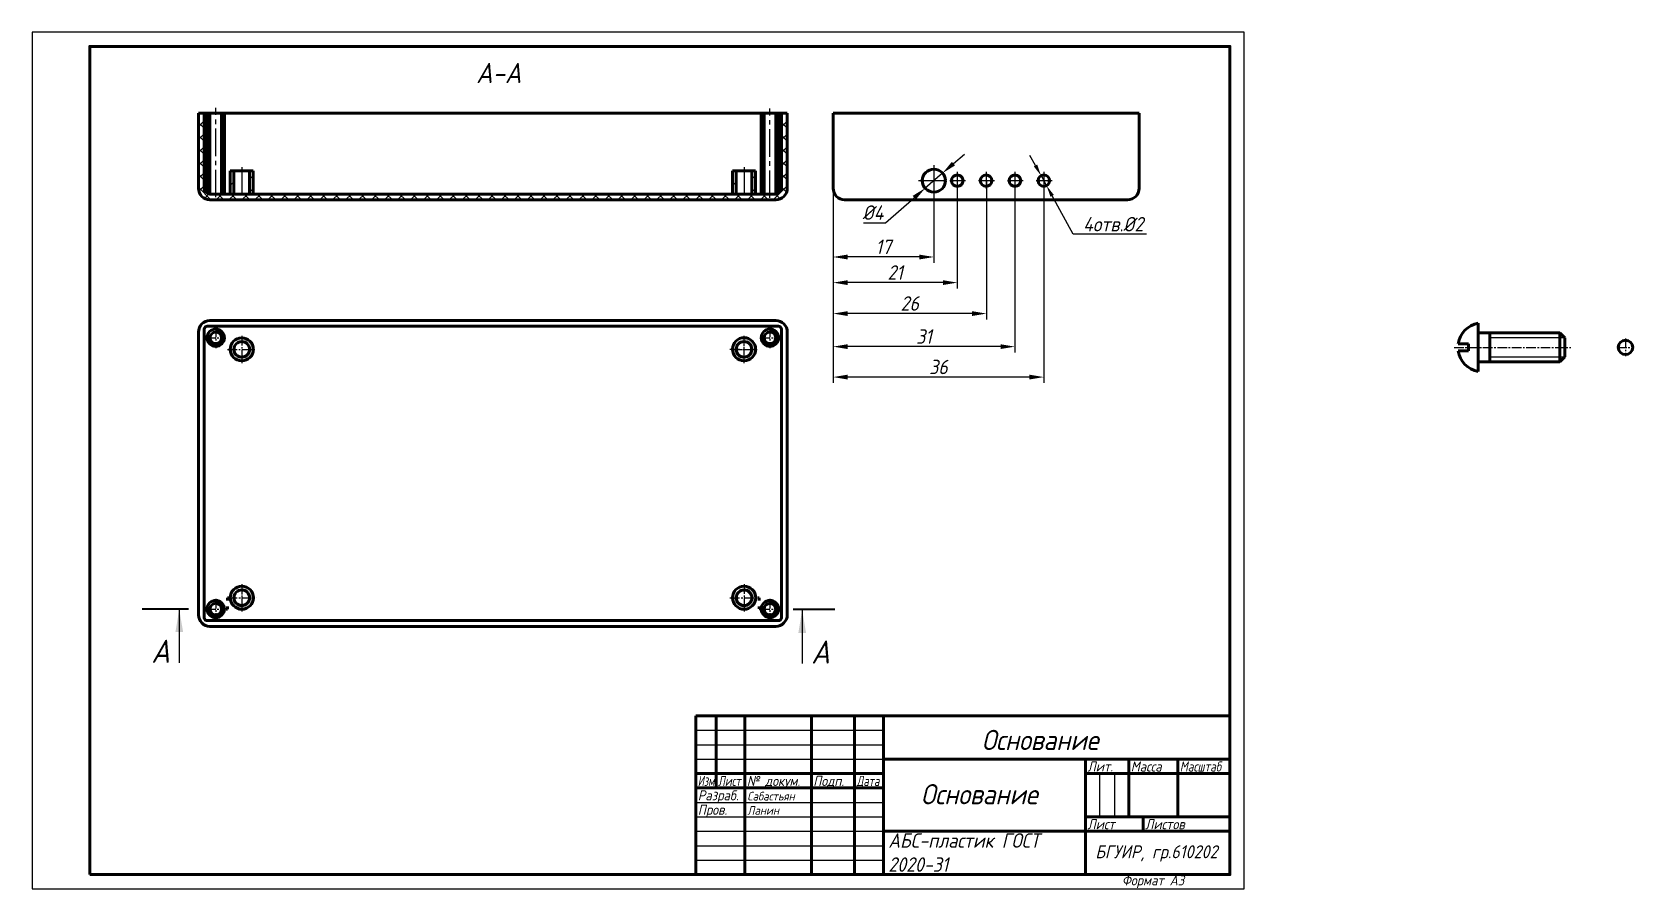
# Model space of a CAD drawing. Header units: millimetres. Extents: x 0 to 9139, y -367 to 2333.
# Drawn here: x 0 to 555, y 0 to 297 of the extents above; entities that cross this region are included whole.
import ezdxf
from ezdxf import colors
from ezdxf.entities.mleader import LeaderData, LeaderLine
from ezdxf.math import Vec2, Vec3

# ---------------------------------------------------------------- set-up
doc = ezdxf.new("R2010")
doc.units = ezdxf.units.MM
doc.header["$LTSCALE"] = 0.5
doc.linetypes.add('CENTER2', pattern=[28.575, 19.05, -3.175, 3.175, -3.175])
doc.linetypes.add('осевая2', pattern=[28.575, 19.05, -3.175, 3.175, -3.175])
doc.layers.get('0').update_dxf_attribs({"lineweight": 60})
doc.layers.get('Defpoints').update_dxf_attribs({"color": 5})
doc.layers.add('1-оси', color=1, linetype='осевая2')
doc.layers.add('3-размеры', color=6, linetype='Continuous')
doc.layers.add('2-штриховка', color=7, linetype='Continuous', true_color=0x00c7c7)
doc.layers.add('4-текст', color=7, linetype='Continuous', true_color=0x00ad00)
doc.styles.get("Standard").update_dxf_attribs({"font": 'isocpeui.ttf', "width": 0.9})
doc.dimstyles.new('Standart', dxfattribs={"dimtxt": 5, "dimasz": 5, "dimexe": 2, "dimexo": 0, "dimgap": 1, "dimtad": 1, "dimtoh": 1, "dimdec": 0, "dimtxsty": 'Standard', "dimcen": 2.5, "dimadec": 0, "dimazin": 0, "dimtfac": 1, "dimtdec": 0, "dimtmove": 0, "dimatfit": 3, "dimldrblk": 'DOTSMALL', "dimfxl": 1, "dimarcsym": 0})

# ---------------------------------------------------------------- blocks, each defined once
blk = doc.blocks.new('117')
at = {"lineweight": 60}
for p, q in [((0, 8.33), (0, -8.33)), ((-3.33, 1.25), (-6.91, 1.25)), ((-3.33, -1.25), (-3.33, 1.25)), ((28.33, 5), (0, 5)), ((0, 5), (0, -5)), ((4, 5), (4, -5)), ((28.33, -5), (28.33, 5)), ((28.33, 5), (30, 3.33)), ((30, 3.33), (30, -3.33)), ((-6.91, -1.25), (-3.33, -1.25)), ((0, -5), (28.33, -5)), ((30, -3.33), (28.33, -5))]:
    blk.add_line(p, q, dxfattribs=at)
at = {"linetype": 'CENTER2', "lineweight": -3, "ltscale": 0.35}
blk.add_line((-8.33, 0), (32.07, 0), dxfattribs=at)
at = {"lineweight": -3}
for p, q in [((30, 3.33), (4, 3.33)), ((4, -3.33), (30, -3.33))]:
    blk.add_line(p, q, dxfattribs=at)
at = {"lineweight": 60}
for start, end in [(99.9395, 171.5035), (188.4965, 260.0605)]:
    blk.add_arc((1.46, 0), 8.46, start, end, dxfattribs=at)
blk = doc.blocks.new('_None')
blk = doc.blocks.new('*D6')
at = {"layer": '3-размеры', "color": 0, "lineweight": -2, "transparency": 16777216}
for p, q in [((347.66, 250.75), (345.74, 254.26)), ((349.58, 247.24), (351.51, 243.74)), ((360.74, 226.9), (353.43, 240.23)), ((386.14, 226.9), (360.74, 226.9))]:
    blk.add_line(p, q, dxfattribs=at)
at = {"layer": '3-размеры', "color": 0, "transparency": 16777216}
for points in [[(348.24, 251.07), (347.07, 250.43), (349.58, 247.24)], [(354.01, 240.55), (352.84, 239.91), (351.51, 243.74)]]:
    blk.add_solid(points, dxfattribs=at)
at = {"layer": 'Defpoints', "color": 0, "transparency": 16777216}
for p in [(349.58, 247.24), (351.51, 243.74)]:
    blk.add_point(p, dxfattribs=at)
at = {"layer": '3-размеры', "color": 0, "transparency": 16777216, "insert": (374.6, 230.4), "char_height": 5, "width": 25.7148, "attachment_point": 5}
blk.add_mtext('4отв.%%C2', dxfattribs=at)
blk = doc.blocks.new('_DotSmall')
at = {"color": 0, "linetype": 'ByBlock', "const_width": 0.5}
blk.add_lwpolyline([(-0.0625, 0, 1), (0.0625, 0, 1)], format="xyb", close=True, dxfattribs=at)
blk = doc.blocks.new('*D7')
at = {"layer": '3-размеры', "color": 0, "lineweight": -2, "transparency": 16777216}
for p, q in [((319.24, 251.39), (323.01, 254.67)), ((315.46, 248.11), (309.42, 242.87)), ((295.67, 230.92), (305.65, 239.59)), ((288.04, 230.92), (295.67, 230.92))]:
    blk.add_line(p, q, dxfattribs=at)
at = {"layer": '3-размеры', "color": 0, "transparency": 16777216}
for points in [[(318.69, 252.02), (319.79, 250.76), (315.46, 248.11)], [(305.1, 240.22), (306.19, 238.96), (309.42, 242.87)]]:
    blk.add_solid(points, dxfattribs=at)
at = {"layer": 'Defpoints', "color": 0, "transparency": 16777216}
for p in [(315.46, 248.11), (309.42, 242.87)]:
    blk.add_point(p, dxfattribs=at)
at = {"layer": '3-размеры', "color": 0, "transparency": 16777216, "insert": (291.36, 234.42), "char_height": 5, "attachment_point": 5}
blk.add_mtext('%%C4', dxfattribs=at)
blk = doc.blocks.new('*D8')
at = {"layer": '3-размеры', "color": 0, "lineweight": -2, "transparency": 16777216}
for p, q in [((277.54, 245.49), (277.54, 217.03)), ((312.44, 245.49), (312.44, 217.03)), ((307.44, 219.03), (282.54, 219.03))]:
    blk.add_line(p, q, dxfattribs=at)
at = {"layer": '3-размеры', "color": 0, "transparency": 16777216}
for points in [[(282.54, 219.86), (282.54, 218.19), (277.54, 219.03)], [(307.44, 219.86), (307.44, 218.19), (312.44, 219.03)]]:
    blk.add_solid(points, dxfattribs=at)
at = {"layer": 'Defpoints', "color": 0, "transparency": 16777216}
for p in [(277.54, 245.49), (312.44, 245.49), (277.54, 219.03)]:
    blk.add_point(p, dxfattribs=at)
at = {"layer": '3-размеры', "color": 0, "transparency": 16777216, "insert": (294.99, 222.56), "char_height": 5, "attachment_point": 5}
blk.add_mtext('17', dxfattribs=at)
blk = doc.blocks.new('*D9')
at = {"layer": '3-размеры', "color": 0, "lineweight": -2, "transparency": 16777216}
for p, q in [((277.54, 245.61), (277.54, 208.15)), ((320.56, 245.61), (320.56, 208.15)), ((315.56, 210.15), (282.54, 210.15))]:
    blk.add_line(p, q, dxfattribs=at)
at = {"layer": '3-размеры', "color": 0, "transparency": 16777216}
for points in [[(282.54, 210.98), (282.54, 209.31), (277.54, 210.15)], [(315.56, 210.98), (315.56, 209.31), (320.56, 210.15)]]:
    blk.add_solid(points, dxfattribs=at)
at = {"layer": 'Defpoints', "color": 0, "transparency": 16777216}
for p in [(277.54, 245.61), (320.56, 245.61), (277.54, 210.15)]:
    blk.add_point(p, dxfattribs=at)
at = {"layer": '3-размеры', "color": 0, "transparency": 16777216, "insert": (299.05, 213.65), "char_height": 5, "width": 6.675, "attachment_point": 5}
blk.add_mtext('21', dxfattribs=at)
blk = doc.blocks.new('*D10')
at = {"layer": '3-размеры', "color": 0, "lineweight": -2, "transparency": 16777216}
for p, q in [((277.54, 245.61), (277.54, 197.42)), ((330.67, 245.49), (330.67, 197.42)), ((325.67, 199.42), (282.54, 199.42))]:
    blk.add_line(p, q, dxfattribs=at)
at = {"layer": '3-размеры', "color": 0, "transparency": 16777216}
for points in [[(282.54, 200.25), (282.54, 198.58), (277.54, 199.42)], [(325.67, 200.25), (325.67, 198.58), (330.67, 199.42)]]:
    blk.add_solid(points, dxfattribs=at)
at = {"layer": 'Defpoints', "color": 0, "transparency": 16777216}
for p in [(277.54, 245.61), (330.67, 245.49), (277.54, 199.42)]:
    blk.add_point(p, dxfattribs=at)
at = {"layer": '3-размеры', "color": 0, "transparency": 16777216, "insert": (304.11, 202.92), "char_height": 5, "attachment_point": 5}
blk.add_mtext('26', dxfattribs=at)
blk = doc.blocks.new('*D11')
at = {"layer": '3-размеры', "color": 0, "lineweight": -2, "transparency": 16777216}
for p, q in [((277.54, 245.49), (277.54, 185.96)), ((340.54, 245.61), (340.54, 185.96)), ((335.54, 187.96), (282.54, 187.96))]:
    blk.add_line(p, q, dxfattribs=at)
at = {"layer": '3-размеры', "color": 0, "transparency": 16777216}
for points in [[(282.54, 188.79), (282.54, 187.13), (277.54, 187.96)], [(335.54, 188.79), (335.54, 187.13), (340.54, 187.96)]]:
    blk.add_solid(points, dxfattribs=at)
at = {"layer": 'Defpoints', "color": 0, "transparency": 16777216}
for p in [(277.54, 245.49), (340.54, 245.61), (277.54, 187.96)]:
    blk.add_point(p, dxfattribs=at)
at = {"layer": '3-размеры', "color": 0, "transparency": 16777216, "insert": (309.04, 191.46), "char_height": 5, "attachment_point": 5}
blk.add_mtext('31', dxfattribs=at)
blk = doc.blocks.new('*D12')
at = {"layer": '3-размеры', "color": 0, "lineweight": -2, "transparency": 16777216}
for p, q in [((277.54, 245.61), (277.54, 175.41)), ((350.54, 245.49), (350.54, 175.41)), ((345.54, 177.41), (282.54, 177.41))]:
    blk.add_line(p, q, dxfattribs=at)
at = {"layer": '3-размеры', "color": 0, "transparency": 16777216}
for points in [[(282.54, 178.24), (282.54, 176.57), (277.54, 177.41)], [(345.54, 178.24), (345.54, 176.57), (350.54, 177.41)]]:
    blk.add_solid(points, dxfattribs=at)
at = {"layer": 'Defpoints', "color": 0, "transparency": 16777216}
for p in [(277.54, 245.61), (350.54, 245.49), (277.54, 177.41)]:
    blk.add_point(p, dxfattribs=at)
at = {"layer": '3-размеры', "color": 0, "transparency": 16777216, "insert": (314.04, 180.91), "char_height": 5, "attachment_point": 5}
blk.add_mtext('36', dxfattribs=at)

msp = doc.modelspace()

# ---------------------------------------------------------------- hatches: boundary and pattern name
h = msp.add_hatch(color=0)
h.dxf.hatch_style = 1
h.paths.add_polyline_path([(61.65, 191.03), (60.65, 191.03, 0.414214), (63.65, 188.03), (63.65, 189.03, -0.414214)])
h.paths.add_polyline_path([(66.65, 191.03), (65.65, 191.03, -0.414214), (63.65, 189.03), (63.65, 188.03, 0.414214)])
h.paths.add_polyline_path([(63.65, 194.03), (63.65, 193.03, -0.414214), (65.65, 191.03), (66.65, 191.03, 0.414214)])
h = msp.add_hatch(color=0)
h.dxf.hatch_style = 1
h.paths.add_polyline_path([(72.64, 184.32, -0.413381), (69.94, 187.02), (68.67, 187.02, 0.411535), (72.64, 183.02)])
h.paths.add_polyline_path([(72.64, 191.02), (72.64, 189.72, -0.417072), (75.34, 187), (76.67, 186.99, 0.001933), (76.67, 187.02, 0.416655)])
h.paths.add_polyline_path([(76.67, 186.99), (75.34, 187, -0.411361), (72.64, 184.32), (72.64, 183.02, 0.414388)])
h = msp.add_hatch(color=0)
h.dxf.hatch_style = 1
h.paths.add_polyline_path([(246.66, 184.34, -0.413381), (243.96, 187.03), (242.69, 187.04, 0.411535), (246.66, 183.04)])
h.paths.add_polyline_path([(246.66, 191.04), (246.66, 189.74, -0.417072), (249.36, 187.01), (250.69, 187.01, 0.001933), (250.69, 187.04, 0.416655)])
h.paths.add_polyline_path([(250.69, 187.01), (249.36, 187.01, -0.411361), (246.66, 184.34), (246.66, 183.04, 0.414388)])
h = msp.add_hatch(color=0)
h.dxf.hatch_style = 1
h.paths.add_polyline_path([(253.65, 191.03), (252.65, 191.03, 0.414214), (255.65, 188.03), (255.65, 189.03, -0.414214)])
h.paths.add_polyline_path([(258.65, 191.03), (257.65, 191.03, -0.414214), (255.65, 189.03), (255.65, 188.03, 0.414214)])
h.paths.add_polyline_path([(255.65, 194.03), (255.65, 193.03, -0.414214), (257.65, 191.03), (258.65, 191.03, 0.414214)])
h = msp.add_hatch(color=0)
h.dxf.hatch_style = 1
h.paths.add_polyline_path([(61.65, 97.02), (60.65, 97.02, 0.414214), (63.65, 94.02), (63.65, 95.02, -0.414214)])
h.paths.add_polyline_path([(66.65, 97.02), (65.65, 97.02, -0.414214), (63.65, 95.02), (63.65, 94.02, 0.414214)])
h.paths.add_polyline_path([(63.65, 100.02), (63.65, 99.02, -0.414214), (65.65, 97.02), (66.65, 97.02, 0.414214)])
h = msp.add_hatch(color=0)
h.dxf.hatch_style = 1
h.paths.add_polyline_path([(72.66, 98.25, -0.413381), (69.96, 100.94), (68.69, 100.95, 0.411535), (72.66, 96.95)])
h.paths.add_polyline_path([(72.66, 104.95), (72.66, 103.65, -0.417072), (75.36, 100.92), (76.69, 100.92, 0.001933), (76.69, 100.95, 0.416655)])
h.paths.add_polyline_path([(76.69, 100.92), (75.36, 100.92, -0.411361), (72.66, 98.25), (72.66, 96.95, 0.414388)])
h = msp.add_hatch(color=0)
h.dxf.hatch_style = 1
h.paths.add_polyline_path([(246.69, 98.23, -0.413381), (243.99, 100.92), (242.72, 100.93, 0.411535), (246.69, 96.93)])
h.paths.add_polyline_path([(246.69, 104.93), (246.69, 103.63, -0.417072), (249.39, 100.91), (250.72, 100.9, 0.001933), (250.72, 100.93, 0.416655)])
h.paths.add_polyline_path([(250.72, 100.9), (249.39, 100.91, -0.411361), (246.69, 98.23), (246.69, 96.93, 0.414388)])
h = msp.add_hatch(color=0)
h.dxf.hatch_style = 1
h.paths.add_polyline_path([(253.65, 97.03), (252.65, 97.03, 0.414214), (255.65, 94.03), (255.65, 95.03, -0.414214)])
h.paths.add_polyline_path([(258.65, 97.03), (257.65, 97.03, -0.414214), (255.65, 95.03), (255.65, 94.03, 0.414214)])
h.paths.add_polyline_path([(255.65, 100.03), (255.65, 99.03, -0.414214), (257.65, 97.03), (258.65, 97.03, 0.414214)])
at = {"layer": '1-оси'}
h = msp.add_hatch(dxfattribs=at)
h.set_pattern_fill('ANSI37', color=0)
h.paths.add_polyline_path([(257.65, 240.86, 0.414214), (259.65, 242.86), (259.65, 268.86), (261.65, 268.86), (261.65, 242.86, -0.414214), (257.65, 238.86), (61.65, 238.86, -0.414214), (57.65, 242.86), (57.65, 268.86), (59.65, 268.86), (59.65, 242.86, 0.414214), (61.65, 240.86)])
h = msp.add_hatch(dxfattribs=at)
h.set_pattern_fill('ANSI31', color=0)
h.paths.add_polyline_path([(69.94, 248.86), (68.67, 248.86), (68.67, 240.86), (69.94, 240.86)])
h.paths.add_polyline_path([(76.67, 248.86), (75.34, 248.86), (75.34, 240.86), (76.67, 240.86)])
h = msp.add_hatch(dxfattribs=at)
h.set_pattern_fill('ANSI31', color=0)
h.set_pattern_definition([(45, (174, 0), (-2.245064, 2.245064), [])])
h.paths.add_polyline_path([(243.94, 248.86), (242.67, 248.86), (242.67, 240.86), (243.94, 240.86)])
h.paths.add_polyline_path([(250.67, 248.86), (249.34, 248.86), (249.34, 240.86), (250.67, 240.86)])
at = {"layer": '2-штриховка'}
h = msp.add_hatch(dxfattribs=at)
h.set_pattern_fill('ANSI31', color=0, scale=2)
h.set_pattern_definition([(45, (-148.3515, -216.6486), (-4.49013, 4.49013), [])])
h.paths.add_polyline_path([(66.65, 268.86), (65.65, 268.86), (65.65, 240.86), (66.65, 240.86)])
h.paths.add_polyline_path([(61.65, 268.86), (60.65, 268.86), (60.65, 241.13, 0.131652), (61.65, 240.86)])
h = msp.add_hatch(dxfattribs=at)
h.set_pattern_fill('ANSI31', color=0, scale=2)
h.set_pattern_definition([(45, (26.908, -216.6486), (-4.49013, 4.49013), [])])
h.paths.add_polyline_path([(252.65, 268.86), (253.65, 268.86), (253.65, 240.86), (252.65, 240.86)])
h.paths.add_polyline_path([(257.65, 268.86), (258.65, 268.86), (258.65, 241.13, -0.131652), (257.65, 240.86)])

# ---------------------------------------------------------------- linework, layer by layer
at = {"color": 0}
for p, q in [((57.65, 268.86), (57.65, 242.86)), ((57.65, 268.86), (59.65, 268.86)), ((59.65, 242.86), (59.65, 268.86)), ((59.65, 268.86), (259.65, 268.86)), ((60.65, 241.13), (60.65, 268.86)), ((60.65, 268.86), (66.65, 268.86)), ((61.65, 240.86), (61.65, 268.86)), ((65.65, 240.86), (65.65, 268.86)), ((66.65, 240.86), (66.65, 268.86)), ((252.65, 240.86), (252.65, 268.86)), ((258.65, 268.86), (252.65, 268.86)), ((253.65, 240.86), (253.65, 268.86)), ((257.65, 240.86), (257.65, 268.86)), ((258.65, 241.13), (258.65, 268.86)), ((259.65, 242.86), (259.65, 268.86)), ((259.65, 268.86), (261.65, 268.86)), ((261.65, 242.86), (261.65, 268.86)), ((277.54, 242.86), (277.54, 268.86)), ((277.54, 268.86), (279.54, 268.86)), ((279.54, 268.86), (381.54, 268.86)), ((383.54, 268.86), (381.54, 268.86)), ((383.54, 242.86), (383.54, 268.86)), ((68.67, 240.86), (68.67, 248.86)), ((68.67, 240.86), (68.67, 248.86)), ((68.67, 248.86), (76.67, 248.86)), ((69.94, 240.86), (69.94, 248.86)), ((75.34, 240.86), (75.34, 248.86)), ((76.67, 240.86), (76.67, 248.86)), ((242.67, 240.86), (242.67, 248.86)), ((242.67, 240.86), (242.67, 248.86)), ((242.67, 248.86), (250.67, 248.86)), ((243.94, 240.86), (243.94, 248.86)), ((249.34, 240.86), (249.34, 248.86)), ((250.67, 240.86), (250.67, 248.86)), ((61.65, 240.86), (257.65, 240.86)), ((61.65, 238.86), (257.65, 238.86)), ((261.65, 242.86), (261.65, 242.86)), ((281.54, 238.86), (379.54, 238.86)), ((60.65, 195.02), (62.65, 195.02)), ((60.65, 195.02), (63.65, 195.02)), ((258.65, 93.02), (255.65, 93.02))]:
    msp.add_line(p, q, dxfattribs=at)
for p, q in [((60.65, 195.02), (258.65, 195.02)), ((61.65, 197.02), (257.65, 197.02)), ((57.65, 95.02), (57.65, 193.02)), ((59.65, 94.02), (59.65, 194.02)), ((259.65, 94.02), (259.65, 194.02)), ((261.65, 193.02), (261.65, 95.02)), ((258.65, 93.02), (60.65, 93.02)), ((257.65, 91.02), (61.65, 91.02)), ((365, 45), (365, 40))]:
    msp.add_line(p, q)
at = {"linetype": 'CENTER2', "lineweight": -3, "ltscale": 0.35}
for p, q in [((63.65, 194.55), (63.65, 187.49)), ((255.65, 194.55), (255.65, 187.49)), ((60.3, 191.03), (67.07, 191.03)), ((72.64, 191.71), (72.64, 182.27)), ((246.66, 191.73), (246.66, 182.29)), ((246.66, 191.52), (246.66, 182.78)), ((246.66, 191.52), (246.66, 182.78)), ((252.3, 191.03), (259.07, 191.03)), ((552.08, 190.79), (552.08, 184.62)), ((67.72, 187.02), (77.38, 186.99)), ((241.73, 187.04), (251.4, 187.01)), ((242.44, 187.02), (250.91, 187.02)), ((242.44, 187.02), (250.91, 187.02)), ((549.16, 187.71), (555.01, 187.71)), ((72.66, 105.64), (72.66, 96.2)), ((246.69, 105.62), (246.69, 96.18)), ((63.65, 100.54), (63.65, 93.48)), ((67.73, 100.95), (77.78, 100.92)), ((72.66, 105.43), (72.66, 96.69)), ((241.77, 100.93), (251.43, 100.9)), ((255.65, 100.55), (255.65, 93.49)), ((60.3, 97.02), (67.07, 97.02)), ((252.3, 97.03), (259.07, 97.03))]:
    msp.add_line(p, q, dxfattribs=at)
at = {"color": 0, "lineweight": 100}
for p, q in [((67.73, 100), (67.73, 100.95)), ((67.73, 100.95), (68.17, 100.95)), ((251.87, 100.9), (251.43, 100.9)), ((251.87, 99.95), (251.87, 100.9)), ((67.22, 97.02), (67.73, 97.02)), ((67.73, 97.02), (67.73, 97.91)), ((251.87, 97.04), (251.87, 97.92)), ((252.38, 97.04), (251.87, 97.04))]:
    msp.add_line(p, q, dxfattribs=at)
at = {"lineweight": 40}
for p, q in [((54.24, 97.02), (38.16, 97.02)), ((263.73, 97.03), (278.11, 97.03))]:
    msp.add_line(p, q, dxfattribs=at)
at = {"lineweight": 60}
for p, q in [((415, 60), (230, 60)), ((230, 5), (230, 60)), ((237, 60), (237, 35)), ((247, 5), (247, 60)), ((270, 60), (270, 5)), ((285, 5), (285, 60)), ((295, 60), (295, 5)), ((295, 45), (415, 45)), ((365, 5), (365, 45)), ((380, 45), (380, 25)), ((397, 25), (397, 45)), ((230, 40), (295, 40)), ((365, 40), (415, 40)), ((230, 35), (295, 35)), ((365, 25), (415, 25)), ((385, 20), (385, 25)), ((295, 20), (415, 20))]:
    msp.add_line(p, q, dxfattribs=at)
at = {"lineweight": -3}
for p, q in [((230, 55), (295, 55)), ((230, 50), (295, 50)), ((230, 45), (295, 45)), ((370, 25), (370, 40)), ((375, 40), (375, 25)), ((230, 30), (295, 30)), ((230, 25), (295, 25)), ((230, 20), (295, 20)), ((230, 15), (295, 15)), ((230, 10), (295, 10))]:
    msp.add_line(p, q, dxfattribs=at)
at = {"lineweight": 60}
msp.add_lwpolyline([(20, 5), (415, 5), (415, 292), (20, 292)], close=True, dxfattribs=at)
at = {"color": 0}
for centre, radius in [((312.44, 245.49), 4), ((320.56, 245.49), 2), ((330.54, 245.49), 2), ((340.54, 245.49), 2), ((350.54, 245.49), 2), ((63.65, 191.03), 3), ((63.65, 191.02), 2), ((72.67, 187.02), 4), ((72.64, 187.02), 2.7), ((246.69, 187.04), 4), ((246.66, 187.04), 2.7), ((246.66, 187.02), 2.7), ((255.65, 191.03), 3), ((255.65, 191.02), 2), ((63.65, 97.02), 3), ((72.69, 100.95), 4), ((72.66, 100.95), 2.7), ((72.66, 100.93), 2.7), ((246.72, 100.93), 4), ((246.69, 100.93), 2.7), ((246.69, 100.9), 2.7), ((255.65, 97.03), 3), ((63.65, 97.02), 2), ((255.65, 97.02), 2), ((255.65, 97.02), 2)]:
    msp.add_circle(centre, radius, dxfattribs=at)
at = {"lineweight": 60}
msp.add_circle((552.08, 187.71), 2.5, dxfattribs=at)
at = {"color": 0}
for centre, radius, start, end in [((61.65, 242.86), 4, 180, 270), ((61.65, 242.86), 2, 180, 270), ((257.65, 242.86), 4, 270, 0), ((257.65, 242.86), 2, 270, 0), ((281.54, 242.86), 4, 180, 270), ((379.54, 242.86), 4, 270, 0)]:
    msp.add_arc(centre, radius, start, end, dxfattribs=at)
for centre, radius, start, end in [((61.65, 193.02), 4, 90, 180), ((60.65, 194.02), 1, 90, 180), ((257.65, 193.02), 4, 0, 90), ((258.65, 194.02), 1, 0, 90), ((61.65, 95.02), 4, 180, 270), ((257.65, 95.02), 4, 270, 0), ((60.65, 94.02), 1, 180, 270), ((258.65, 94.02), 1, 270, 0)]:
    msp.add_arc(centre, radius, start, end)
at = {"lineweight": 25}
for points in [[(52.34, 89.02), (49.67, 89.02), (51, 97.02)], [(268.17, 88.76), (265.5, 88.76), (266.83, 96.76)]]:
    msp.add_solid(points, dxfattribs=at)
at = {"layer": '1-оси', "color": 0}
for p, q in [((63.63, 239.71), (63.63, 270.74)), ((255.65, 239.51), (255.65, 270.54)), ((72.67, 250.15), (72.67, 239.61)), ((246.67, 250.15), (246.67, 239.61)), ((312.44, 250.89), (312.44, 240.46)), ((307.16, 245.49), (317.12, 245.49)), ((317.94, 245.49), (323.43, 245.49)), ((320.56, 248.54), (320.56, 242.67)), ((327.92, 245.49), (333.42, 245.49)), ((330.54, 248.54), (330.54, 242.67)), ((337.92, 245.49), (343.42, 245.49)), ((340.54, 248.54), (340.54, 242.67)), ((347.92, 245.49), (353.42, 245.49)), ((350.54, 248.54), (350.54, 242.67))]:
    msp.add_line(p, q, dxfattribs=at)
at = {"layer": 'Defpoints'}
msp.add_lwpolyline([(0, 0), (420, 0), (420, 297), (0, 297)], close=True, dxfattribs=at)

# ---------------------------------------------------------------- block references
msp.add_blockref('117', (501.02, 187.71))

# ---------------------------------------------------------------- texts
at = {"lineweight": -3, "width": 0.9}
msp.add_text('Формат А3', height=3.5, dxfattribs=at).set_placement((377.6, 1.25))
at = {"color": 0, "insert": (153.89, 286.31), "char_height": 7, "attachment_point": 1}
msp.add_mtext_dynamic_manual_height_columns('А-А', width=14.2437, gutter_width=50, heights=[0], dxfattribs=at)
at = {"char_height": 3, "attachment_point": 1}
for s, width, insert in [('Сабастьян', 16.6045, (247.82, 33.66)), ('Ланин', 17.1263, (247.82, 28.71))]:
    msp.add_mtext_dynamic_manual_height_columns(s, width=width, gutter_width=50, heights=[0], dxfattribs=dict(at, insert=insert))
at = {"layer": '1-оси', "color": 0, "attachment_point": 1}
for s, width, insert, char_height in [('Основание', 55.323, (329.04, 55.14), 7), ('Основание', 55.323, (307.96, 36.34), 7), ('АБС-пластик ГОСТ 2020-31', 61.2642, (296.68, 19.3), 5), ('БГУИР, гр.610202', 55.323, (368.4, 15.14), 4.5)]:
    msp.add_mtext_dynamic_manual_height_columns(s, width=width, gutter_width=50, heights=[0], dxfattribs=dict(at, insert=insert, char_height=char_height))
at = {"layer": '4-текст', "lineweight": -3}
for s, width, p in [('Изм.', 0.7, (230.67, 35.7)), ('Лист', 0.75, (237.67, 35.7)), ('№ докум.', 0.9, (247.67, 35.7)), ('Подп.', 0.9, (270.67, 35.7)), ('Дата', 0.75, (285.67, 35.7)), ('Лит.', 0.9, (365.67, 40.7)), ('Масса', 0.9, (380.67, 40.7)), ('Масштаб', 0.8, (397.67, 40.7)), ('Разраб.', 0.9, (230.67, 30.7)), ('Пров.', 0.9, (230.67, 25.7)), ('Лист', 0.9, (365.67, 20.7)), ('Листов', 0.9, (385.67, 20.7))]:
    msp.add_text(s, height=3.5, dxfattribs=dict(at, width=width)).set_placement(p)

# ---------------------------------------------------------------- dimensions: what is measured, and where the dimension line sits
at = {"layer": '3-размеры', "color": 0}
dim = msp.add_diameter_dim_2p(p1=(315.46, 248.11), p2=(309.42, 242.87), text='%%C4', dimstyle='Standart', dxfattribs=at)
dim.commit()
dim.dimension.update_dxf_attribs({"geometry": '*D7', "text_midpoint": (291.36, 230.92), "dimtype": 163})
dim = msp.add_diameter_dim_2p(p1=(349.58, 247.24), p2=(351.51, 243.74), text='4отв.%%C2', dimstyle='Standart', override={"dimasz": 4}, dxfattribs=at)
dim.commit()
dim.dimension.update_dxf_attribs({"geometry": '*D6', "text_midpoint": (374.6, 226.9), "dimtype": 163})
for base, p1, p2, text, picture, middle in [((277.54, 210.15), (320.56, 245.61), (277.54, 245.61), '21', '*D9', (299.05, 210.15)), ((277.54, 199.42), (330.67, 245.49), (277.54, 245.61), '26', '*D10', (304.11, 199.42)), ((277.54, 187.96), (340.54, 245.61), (277.54, 245.49), '31', '*D11', (309.04, 187.96)), ((277.54, 177.41), (350.54, 245.49), (277.54, 245.61), '36', '*D12', (314.04, 177.41)), ((277.54, 219.03), (312.44, 245.49), (277.54, 245.49), '17', '*D8', (294.99, 219.03))]:
    dim = msp.add_linear_dim(base=base, p1=p1, p2=p2, text=text, dimstyle='Standart', dxfattribs=at)
    dim.commit()
    dim.dimension.update_dxf_attribs({"geometry": picture, "text_midpoint": middle, "dimtype": 160})

# ---------------------------------------------------------------- leaders
at = {"lineweight": 25}
ml = msp.add_multileader_mtext('Standard', dxfattribs=at)
ml.set_content('А', color=256)
ml.set_leader_properties()
ml.set_arrow_properties(name='NONE')
ml.build(insert=Vec2(0, 0))
ml.multileader.update_dxf_attribs({"has_dogleg": 0, "text_left_attachment_type": 7, "text_right_attachment_type": 7, "dogleg_length": 0, "arrow_head_size": 6.4})
ctx = ml.context
ctx.base_point, ctx.char_height, ctx.arrow_head_size, ctx.landing_gap_size, ctx.plane_origin = Vec3(39.41, 78.38), 8, 6.4, 3.2, Vec3(51, 97.02)
ctx.left_attachment, ctx.right_attachment, ctx.text_align_type = 7, 7, 2
notes = []
notes.append((ctx, [(0, (1, 1, 0), (51, 78.38), (-1, 0), 0, [(0, [(51, 97.02)], 0, [])])]))
ctx.mtext.insert, ctx.mtext.alignment, ctx.mtext.flow_direction = Vec3(47.8, 86.38), 3, 5
ml = msp.add_multileader_mtext('Standard', dxfattribs=at)
ml.set_content('А', color=256)
ml.set_leader_properties()
ml.set_arrow_properties(name='NONE')
ml.build(insert=Vec2(0, 0))
ml.multileader.update_dxf_attribs({"has_dogleg": 0, "text_left_attachment_type": 7, "text_right_attachment_type": 7, "dogleg_length": 0, "arrow_head_size": 6.4})
ctx = ml.context
ctx.base_point, ctx.char_height, ctx.arrow_head_size, ctx.landing_gap_size, ctx.plane_origin = Vec3(266.77, 78.12), 8, 6.4, 3.2, Vec3(266.83, 96.76)
ctx.left_attachment, ctx.right_attachment = 7, 7
notes.append((ctx, [(1, (1, 1, 0), (266.77, 78.12), (1, 0), 0, [(0, [(266.83, 96.76)], 0, [])])]))
ctx.mtext.insert, ctx.mtext.width, ctx.mtext.flow_direction = Vec3(269.97, 86.12), 12.2661, 5
for ctx, leaders in notes:
    for number, flags, end, landing, length, lines in leaders:
        leader = LeaderData()
        leader.index, (leader.has_last_leader_line, leader.has_dogleg_vector, leader.attachment_direction) = number, flags
        leader.last_leader_point, leader.dogleg_vector, leader.dogleg_length = Vec3(end), Vec3(landing), length
        for number, points, colour, breaks in lines:
            line = LeaderLine()
            line.index, line.vertices, line.color, line.breaks = number, Vec3.list(points), colors.encode_raw_color(colour), breaks
            leader.lines.append(line)
        ctx.leaders.append(leader)

doc.saveas('drawing.dxf')
